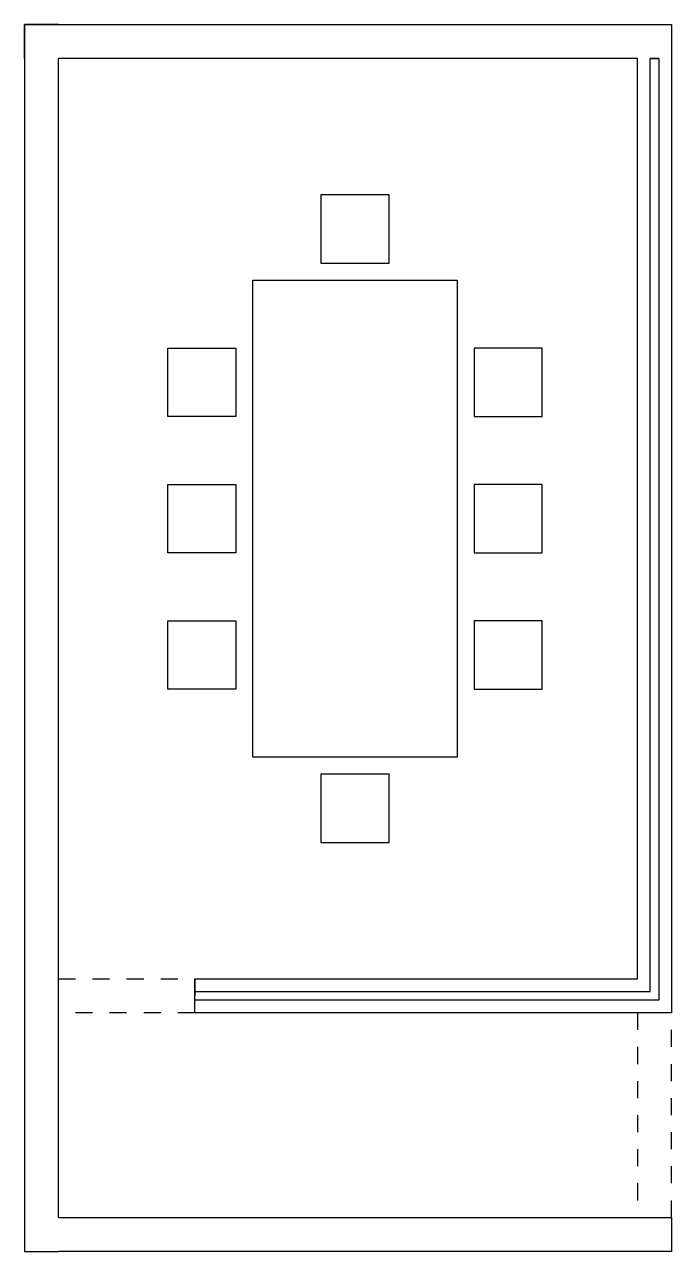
# Model space of a CAD drawing. Header units: metres. Extents: x -23.61 to -19.81, y -7.64 to -0.44.
import ezdxf

# ---------------------------------------------------------------- set-up
doc = ezdxf.new("R2010")
doc.units = ezdxf.units.M
doc.linetypes.add('Dashed', pattern=[0.01, 0.005, -0.005])
for name, color, linetype, true_color in [('墙体', 1, 'Continuous', 0xff0000), ('桌子', 100, 'Continuous', 0x00ff32), ('椅子', 160, 'Continuous', 0x004cff), ('玻璃', 4, 'Continuous', 0x00ffe7)]:
    doc.layers.add(name, color=color, linetype=linetype, true_color=true_color)
doc.layers.add('虚线', color=7, linetype='Dashed')

msp = doc.modelspace()

# ---------------------------------------------------------------- linework, layer by layer
at = {"layer": '墙体'}
for points in [[(-23.6136, -0.6439), (-23.6136, -0.4439), (-19.8136, -0.4439), (-19.8136, -0.6439)], [(-23.4136, -0.4439), (-23.6136, -0.4439), (-23.6136, -7.6439), (-23.4136, -7.6439)], [(-20.0136, -0.6439), (-23.4136, -0.6439)], [(-23.4136, -7.4439), (-23.4136, -0.6439)], [(-19.8136, -0.6439), (-19.8136, -6.2439), (-20.0136, -6.2439)], [(-20.0136, -6.0439), (-20.0136, -0.6439)], [(-19.8886, -0.6439), (-19.9386, -0.6439)], [(-19.9386, -0.6439), (-19.8886, -0.6439)], [(-20.0136, -6.2439), (-22.6136, -6.2439), (-22.6136, -6.0439), (-20.0136, -6.0439)], [(-23.4136, -7.4439), (-19.8136, -7.4439), (-19.8136, -7.6439), (-23.4136, -7.6439)]]:
    msp.add_lwpolyline(points, dxfattribs=at)
at = {"layer": '桌子'}
msp.add_lwpolyline([(-22.2722, -1.9439), (-21.0722, -1.9439), (-21.0722, -4.7439), (-22.2722, -4.7439)], close=True, dxfattribs=at)
at = {"layer": '椅子'}
for points in [[(-21.8722, -1.4439), (-21.8722, -1.8439), (-21.4722, -1.8439), (-21.4722, -1.4439)], [(-22.3722, -2.3439), (-22.3722, -2.7439), (-22.7722, -2.7439), (-22.7722, -2.3439)], [(-20.9722, -2.3439), (-20.9722, -2.7439), (-20.5722, -2.7439), (-20.5722, -2.3439)], [(-22.3722, -3.1439), (-22.3722, -3.5439), (-22.7722, -3.5439), (-22.7722, -3.1439)], [(-20.9722, -3.1439), (-20.9722, -3.5439), (-20.5722, -3.5439), (-20.5722, -3.1439)], [(-22.3722, -3.9439), (-22.3722, -4.3439), (-22.7722, -4.3439), (-22.7722, -3.9439)], [(-20.9722, -3.9439), (-20.9722, -4.3439), (-20.5722, -4.3439), (-20.5722, -3.9439)], [(-21.8722, -4.8439), (-21.8722, -5.2439), (-21.4722, -5.2439), (-21.4722, -4.8439)]]:
    msp.add_lwpolyline(points, close=True, dxfattribs=at)
at = {"layer": '玻璃'}
for points in [[(-19.9386, -6.1189), (-19.9386, -0.6439), (-19.8886, -0.6439), (-19.8886, -6.1689), (-19.9386, -6.1689)], [(-19.9386, -6.1689), (-22.6136, -6.1689), (-22.6136, -6.1189), (-19.9386, -6.1189)]]:
    msp.add_lwpolyline(points, dxfattribs=at)
at = {"layer": '虚线'}
for points in [[(-22.6136, -6.0439), (-22.6136, -6.2439), (-23.4136, -6.2439), (-23.4136, -6.0439)], [(-19.8136, -7.4439), (-19.8136, -6.2439), (-20.0136, -6.2439), (-20.0136, -7.4439)]]:
    msp.add_lwpolyline(points, close=True, dxfattribs=at)

doc.saveas('drawing.dxf')
